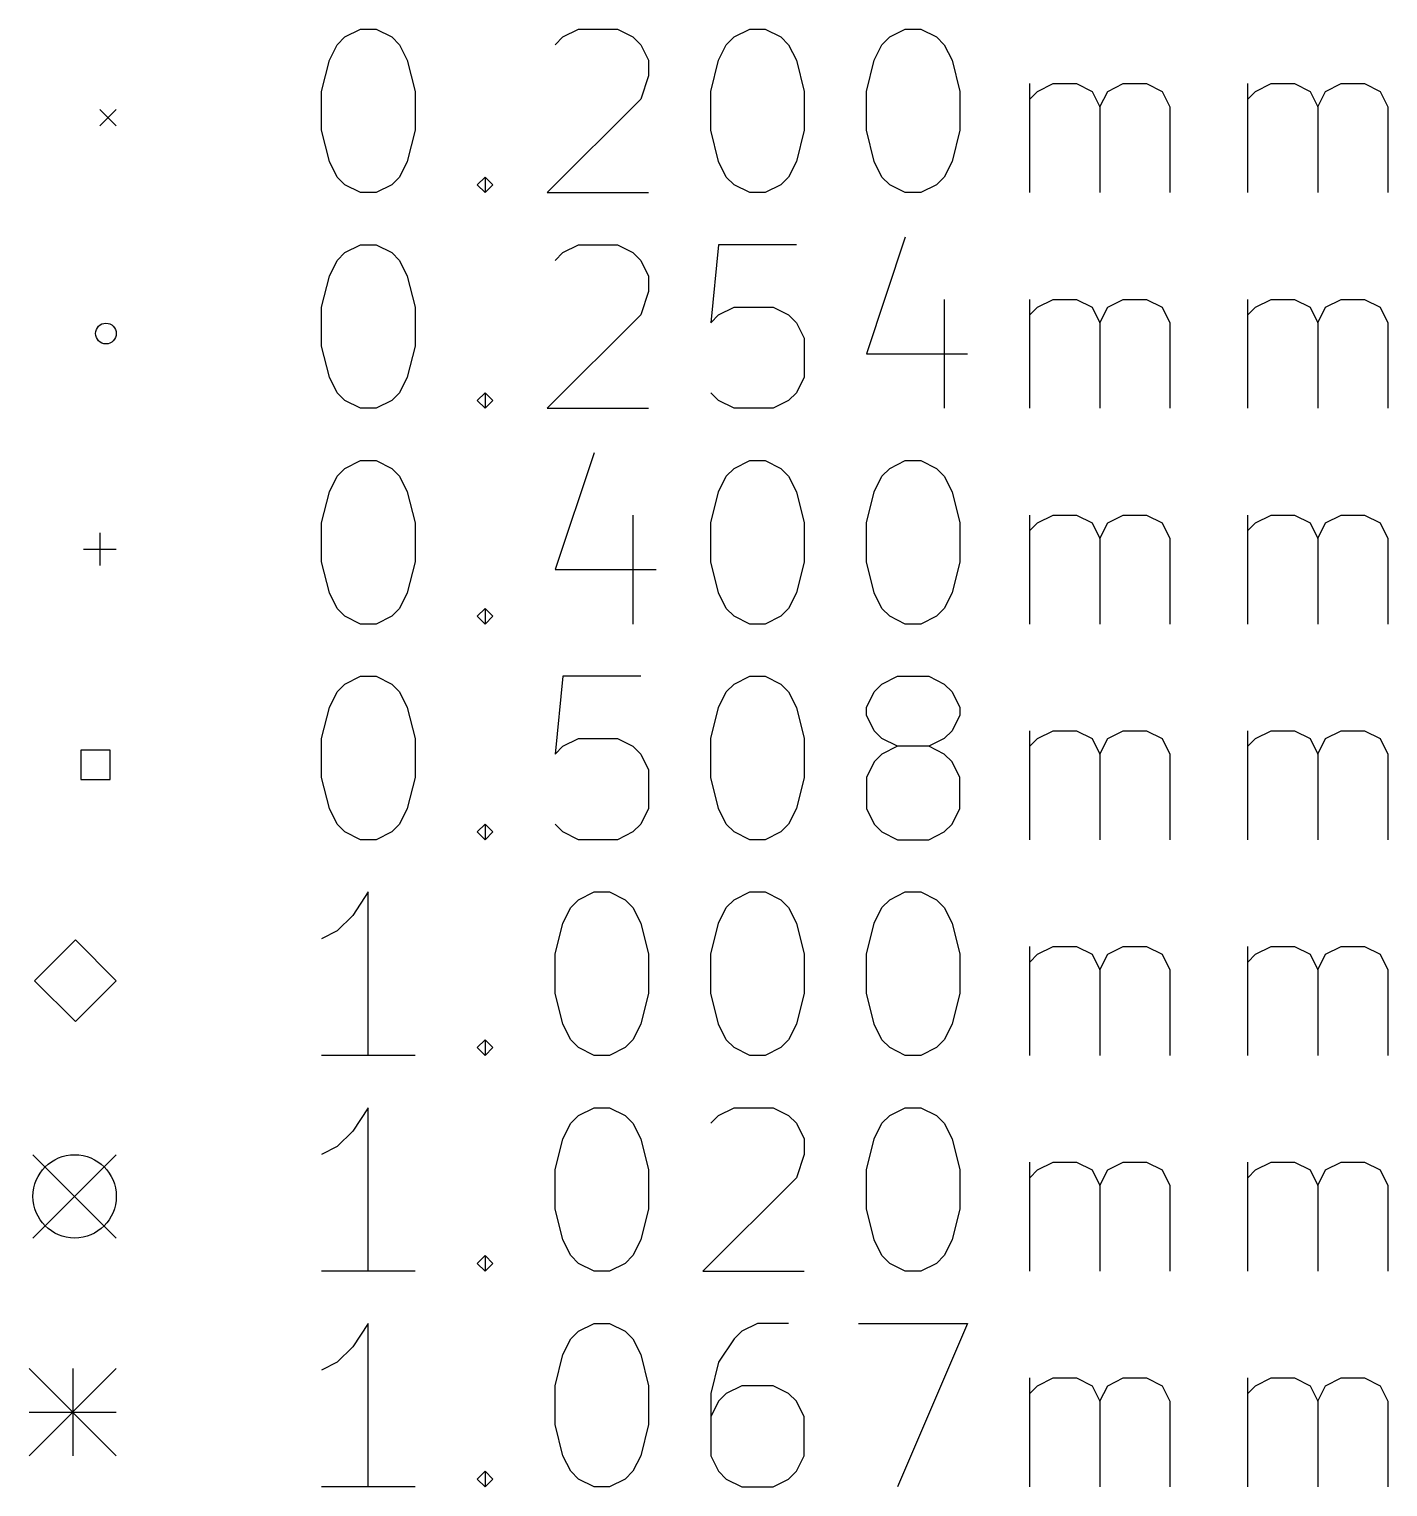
# Model space of a CAD drawing. Extents: x 2.32 to 4.92, y -5.94 to -2.72.
# Drawn here: x 2.318 to 2.973, y -5.914 to -5.211 of the extents above; entities that cross this region are included whole.
import ezdxf

# ---------------------------------------------------------------- set-up
doc = ezdxf.new("R2010")
doc.units = 0
doc.header["$MEASUREMENT"] = 0
doc.layers.add('BLACK', color=7, linetype='CONTINUOUS')

msp = doc.modelspace()

# ---------------------------------------------------------------- linework, layer by layer
at = {"layer": 'BLACK', "linetype": 'CONTINUOUS'}
for p, q in [((2.4704, -5.21496), (2.4779, -5.21121)), ((2.4779, -5.21121), (2.4854, -5.21121)), ((2.4854, -5.21121), (2.4929, -5.21496)), ((2.57539, -5.21496), (2.58289, -5.21121)), ((2.58289, -5.21121), (2.60164, -5.21121)), ((2.60164, -5.21121), (2.60914, -5.21496)), ((2.65788, -5.21496), (2.66538, -5.21121)), ((2.66538, -5.21121), (2.67288, -5.21121)), ((2.67288, -5.21121), (2.68038, -5.21496)), ((2.73287, -5.21496), (2.74037, -5.21121)), ((2.74037, -5.21121), (2.74787, -5.21121)), ((2.74787, -5.21121), (2.75537, -5.21496)), ((2.46665, -5.21871), (2.4704, -5.21496)), ((2.4929, -5.21496), (2.49665, -5.21871)), ((2.57164, -5.21871), (2.57539, -5.21496)), ((2.60914, -5.21496), (2.61289, -5.21871)), ((2.65413, -5.21871), (2.65788, -5.21496)), ((2.68038, -5.21496), (2.68413, -5.21871)), ((2.72912, -5.21871), (2.73287, -5.21496)), ((2.75537, -5.21496), (2.75912, -5.21871)), ((2.4629, -5.22621), (2.46665, -5.21871)), ((2.49665, -5.21871), (2.5004, -5.22621)), ((2.61289, -5.21871), (2.61664, -5.22621)), ((2.65038, -5.22621), (2.65413, -5.21871)), ((2.68413, -5.21871), (2.68788, -5.22621)), ((2.72537, -5.22621), (2.72912, -5.21871)), ((2.75912, -5.21871), (2.76287, -5.22621)), ((2.45915, -5.24121), (2.4629, -5.22621)), ((2.5004, -5.22621), (2.50415, -5.24121)), ((2.61664, -5.22621), (2.61664, -5.23371)), ((2.64663, -5.24121), (2.65038, -5.22621)), ((2.68788, -5.22621), (2.69163, -5.24121)), ((2.72162, -5.24121), (2.72537, -5.22621)), ((2.76287, -5.22621), (2.76662, -5.24121)), ((2.61664, -5.23371), (2.61289, -5.24496)), ((2.80036, -5.28995), (2.80036, -5.23746)), ((2.80411, -5.24121), (2.81161, -5.23746)), ((2.81161, -5.23746), (2.82286, -5.23746)), ((2.82286, -5.23746), (2.83036, -5.24121)), ((2.83786, -5.24121), (2.84536, -5.23746)), ((2.84536, -5.23746), (2.85661, -5.23746)), ((2.85661, -5.23746), (2.8641, -5.24121)), ((2.90535, -5.28995), (2.90535, -5.23746)), ((2.9091, -5.24121), (2.9166, -5.23746)), ((2.9166, -5.23746), (2.92785, -5.23746)), ((2.92785, -5.23746), (2.93535, -5.24121)), ((2.94284, -5.24121), (2.95034, -5.23746)), ((2.95034, -5.23746), (2.96159, -5.23746)), ((2.96159, -5.23746), (2.96909, -5.24121)), ((2.45915, -5.25996), (2.45915, -5.24121)), ((2.50415, -5.24121), (2.50415, -5.25996)), ((2.61289, -5.24496), (2.56789, -5.28995)), ((2.64663, -5.25996), (2.64663, -5.24121)), ((2.69163, -5.24121), (2.69163, -5.25996)), ((2.72162, -5.25996), (2.72162, -5.24121)), ((2.76662, -5.24121), (2.76662, -5.25996)), ((2.80036, -5.24496), (2.80411, -5.24121)), ((2.83036, -5.24121), (2.83411, -5.24871)), ((2.83411, -5.24871), (2.83786, -5.24121)), ((2.8641, -5.24121), (2.86785, -5.24871)), ((2.90535, -5.24496), (2.9091, -5.24121)), ((2.93535, -5.24121), (2.93909, -5.24871)), ((2.93909, -5.24871), (2.94284, -5.24121)), ((2.96909, -5.24121), (2.97284, -5.24871)), ((2.35236, -5.25), (2.36024, -5.25787)), ((2.36024, -5.25), (2.35236, -5.25787)), ((2.83411, -5.24871), (2.83411, -5.28995)), ((2.86785, -5.24871), (2.86785, -5.28995)), ((2.93909, -5.24871), (2.93909, -5.28995)), ((2.97284, -5.24871), (2.97284, -5.28995)), ((2.4629, -5.27496), (2.45915, -5.25996)), ((2.50415, -5.25996), (2.5004, -5.27496)), ((2.65038, -5.27496), (2.64663, -5.25996)), ((2.69163, -5.25996), (2.68788, -5.27496)), ((2.72537, -5.27496), (2.72162, -5.25996)), ((2.76662, -5.25996), (2.76287, -5.27496)), ((2.46665, -5.28246), (2.4629, -5.27496)), ((2.5004, -5.27496), (2.49665, -5.28246)), ((2.65413, -5.28246), (2.65038, -5.27496)), ((2.68788, -5.27496), (2.68413, -5.28246)), ((2.72912, -5.28246), (2.72537, -5.27496)), ((2.76287, -5.27496), (2.75912, -5.28246)), ((2.4704, -5.2862), (2.46665, -5.28246)), ((2.4779, -5.28995), (2.4704, -5.2862)), ((2.4929, -5.2862), (2.4854, -5.28995)), ((2.49665, -5.28246), (2.4929, -5.2862)), ((2.53415, -5.2862), (2.53789, -5.28246)), ((2.53789, -5.28995), (2.53415, -5.2862)), ((2.53789, -5.28246), (2.54164, -5.2862)), ((2.53789, -5.28246), (2.53789, -5.28995)), ((2.54164, -5.2862), (2.53789, -5.28995)), ((2.65788, -5.2862), (2.65413, -5.28246)), ((2.66538, -5.28995), (2.65788, -5.2862)), ((2.68038, -5.2862), (2.67288, -5.28995)), ((2.68413, -5.28246), (2.68038, -5.2862)), ((2.73287, -5.2862), (2.72912, -5.28246)), ((2.74037, -5.28995), (2.73287, -5.2862)), ((2.75537, -5.2862), (2.74787, -5.28995)), ((2.75912, -5.28246), (2.75537, -5.2862)), ((2.4854, -5.28995), (2.4779, -5.28995)), ((2.56789, -5.28995), (2.61664, -5.28995)), ((2.67288, -5.28995), (2.66538, -5.28995)), ((2.74787, -5.28995), (2.74037, -5.28995)), ((2.4704, -5.3189), (2.4779, -5.31515)), ((2.4779, -5.31515), (2.4854, -5.31515)), ((2.4854, -5.31515), (2.4929, -5.3189)), ((2.57539, -5.3189), (2.58289, -5.31515)), ((2.58289, -5.31515), (2.60164, -5.31515)), ((2.60164, -5.31515), (2.60914, -5.3189)), ((2.65038, -5.31515), (2.64663, -5.35265)), ((2.68788, -5.31515), (2.65038, -5.31515)), ((2.74037, -5.3114), (2.72162, -5.36764)), ((2.4629, -5.33015), (2.46665, -5.32265)), ((2.46665, -5.32265), (2.4704, -5.3189)), ((2.4929, -5.3189), (2.49665, -5.32265)), ((2.49665, -5.32265), (2.5004, -5.33015)), ((2.57164, -5.32265), (2.57539, -5.3189)), ((2.60914, -5.3189), (2.61289, -5.32265)), ((2.61289, -5.32265), (2.61664, -5.33015)), ((2.45915, -5.34515), (2.4629, -5.33015)), ((2.5004, -5.33015), (2.50415, -5.34515)), ((2.61664, -5.33015), (2.61664, -5.33765)), ((2.61664, -5.33765), (2.61289, -5.3489)), ((2.75912, -5.3414), (2.75912, -5.39389)), ((2.80036, -5.39389), (2.80036, -5.3414)), ((2.80411, -5.34515), (2.81161, -5.3414)), ((2.81161, -5.3414), (2.82286, -5.3414)), ((2.82286, -5.3414), (2.83036, -5.34515)), ((2.83786, -5.34515), (2.84536, -5.3414)), ((2.84536, -5.3414), (2.85661, -5.3414)), ((2.85661, -5.3414), (2.8641, -5.34515)), ((2.90535, -5.39389), (2.90535, -5.3414)), ((2.9091, -5.34515), (2.9166, -5.3414)), ((2.9166, -5.3414), (2.92785, -5.3414)), ((2.92785, -5.3414), (2.93535, -5.34515)), ((2.94284, -5.34515), (2.95034, -5.3414)), ((2.95034, -5.3414), (2.96159, -5.3414)), ((2.96159, -5.3414), (2.96909, -5.34515)), ((2.45915, -5.3639), (2.45915, -5.34515)), ((2.50415, -5.34515), (2.50415, -5.3639)), ((2.61289, -5.3489), (2.56789, -5.39389)), ((2.64663, -5.35265), (2.65038, -5.3489)), ((2.65038, -5.3489), (2.65788, -5.34515)), ((2.65788, -5.34515), (2.67663, -5.34515)), ((2.67663, -5.34515), (2.68413, -5.3489)), ((2.68413, -5.3489), (2.68788, -5.35265)), ((2.80036, -5.3489), (2.80411, -5.34515)), ((2.83036, -5.34515), (2.83411, -5.35265)), ((2.83411, -5.35265), (2.83786, -5.34515)), ((2.8641, -5.34515), (2.86785, -5.35265)), ((2.90535, -5.3489), (2.9091, -5.34515)), ((2.93535, -5.34515), (2.93909, -5.35265)), ((2.93909, -5.35265), (2.94284, -5.34515)), ((2.96909, -5.34515), (2.97284, -5.35265)), ((2.68788, -5.35265), (2.69163, -5.36015)), ((2.83411, -5.35265), (2.83411, -5.39389)), ((2.86785, -5.35265), (2.86785, -5.39389)), ((2.93909, -5.35265), (2.93909, -5.39389)), ((2.97284, -5.35265), (2.97284, -5.39389)), ((2.4629, -5.37889), (2.45915, -5.3639)), ((2.50415, -5.3639), (2.5004, -5.37889)), ((2.69163, -5.36015), (2.69163, -5.37889)), ((2.72162, -5.36764), (2.77037, -5.36764)), ((2.46665, -5.38639), (2.4629, -5.37889)), ((2.5004, -5.37889), (2.49665, -5.38639)), ((2.69163, -5.37889), (2.68788, -5.38639)), ((2.4704, -5.39014), (2.46665, -5.38639)), ((2.49665, -5.38639), (2.4929, -5.39014)), ((2.53415, -5.39014), (2.53789, -5.38639)), ((2.53789, -5.38639), (2.54164, -5.39014)), ((2.53789, -5.38639), (2.53789, -5.39389)), ((2.65038, -5.39014), (2.64663, -5.38639)), ((2.68788, -5.38639), (2.68413, -5.39014)), ((2.4779, -5.39389), (2.4704, -5.39014)), ((2.4854, -5.39389), (2.4779, -5.39389)), ((2.4929, -5.39014), (2.4854, -5.39389)), ((2.53789, -5.39389), (2.53415, -5.39014)), ((2.54164, -5.39014), (2.53789, -5.39389)), ((2.56789, -5.39389), (2.61664, -5.39389)), ((2.65788, -5.39389), (2.65038, -5.39014)), ((2.67663, -5.39389), (2.65788, -5.39389)), ((2.68413, -5.39014), (2.67663, -5.39389)), ((2.4704, -5.42284), (2.4779, -5.41909)), ((2.4779, -5.41909), (2.4854, -5.41909)), ((2.4854, -5.41909), (2.4929, -5.42284)), ((2.59039, -5.41534), (2.57164, -5.47158)), ((2.65788, -5.42284), (2.66538, -5.41909)), ((2.66538, -5.41909), (2.67288, -5.41909)), ((2.67288, -5.41909), (2.68038, -5.42284)), ((2.73287, -5.42284), (2.74037, -5.41909)), ((2.74037, -5.41909), (2.74787, -5.41909)), ((2.74787, -5.41909), (2.75537, -5.42284)), ((2.4629, -5.43409), (2.46665, -5.42659)), ((2.46665, -5.42659), (2.4704, -5.42284)), ((2.4929, -5.42284), (2.49665, -5.42659)), ((2.49665, -5.42659), (2.5004, -5.43409)), ((2.65038, -5.43409), (2.65413, -5.42659)), ((2.65413, -5.42659), (2.65788, -5.42284)), ((2.68038, -5.42284), (2.68413, -5.42659)), ((2.68413, -5.42659), (2.68788, -5.43409)), ((2.72537, -5.43409), (2.72912, -5.42659)), ((2.72912, -5.42659), (2.73287, -5.42284)), ((2.75537, -5.42284), (2.75912, -5.42659)), ((2.75912, -5.42659), (2.76287, -5.43409)), ((2.45915, -5.44908), (2.4629, -5.43409)), ((2.5004, -5.43409), (2.50415, -5.44908)), ((2.64663, -5.44908), (2.65038, -5.43409)), ((2.68788, -5.43409), (2.69163, -5.44908)), ((2.72162, -5.44908), (2.72537, -5.43409)), ((2.76287, -5.43409), (2.76662, -5.44908)), ((2.45915, -5.46783), (2.45915, -5.44908)), ((2.50415, -5.44908), (2.50415, -5.46783)), ((2.60914, -5.44533), (2.60914, -5.49783)), ((2.64663, -5.46783), (2.64663, -5.44908)), ((2.69163, -5.44908), (2.69163, -5.46783)), ((2.72162, -5.46783), (2.72162, -5.44908)), ((2.76662, -5.44908), (2.76662, -5.46783)), ((2.80036, -5.49783), (2.80036, -5.44533)), ((2.80036, -5.45283), (2.80411, -5.44908)), ((2.80411, -5.44908), (2.81161, -5.44533)), ((2.81161, -5.44533), (2.82286, -5.44533)), ((2.82286, -5.44533), (2.83036, -5.44908)), ((2.83036, -5.44908), (2.83411, -5.45658)), ((2.83411, -5.45658), (2.83786, -5.44908)), ((2.83786, -5.44908), (2.84536, -5.44533)), ((2.84536, -5.44533), (2.85661, -5.44533)), ((2.85661, -5.44533), (2.8641, -5.44908)), ((2.8641, -5.44908), (2.86785, -5.45658)), ((2.90535, -5.49783), (2.90535, -5.44533)), ((2.90535, -5.45283), (2.9091, -5.44908)), ((2.9091, -5.44908), (2.9166, -5.44533)), ((2.9166, -5.44533), (2.92785, -5.44533)), ((2.92785, -5.44533), (2.93535, -5.44908)), ((2.93535, -5.44908), (2.93909, -5.45658)), ((2.93909, -5.45658), (2.94284, -5.44908)), ((2.94284, -5.44908), (2.95034, -5.44533)), ((2.95034, -5.44533), (2.96159, -5.44533)), ((2.96159, -5.44533), (2.96909, -5.44908)), ((2.96909, -5.44908), (2.97284, -5.45658)), ((2.35236, -5.45394), (2.35236, -5.46969)), ((2.83411, -5.45658), (2.83411, -5.49783)), ((2.86785, -5.45658), (2.86785, -5.49783)), ((2.93909, -5.45658), (2.93909, -5.49783)), ((2.97284, -5.45658), (2.97284, -5.49783)), ((2.34449, -5.46181), (2.36024, -5.46181)), ((2.4629, -5.48283), (2.45915, -5.46783)), ((2.50415, -5.46783), (2.5004, -5.48283)), ((2.65038, -5.48283), (2.64663, -5.46783)), ((2.69163, -5.46783), (2.68788, -5.48283)), ((2.72537, -5.48283), (2.72162, -5.46783)), ((2.76662, -5.46783), (2.76287, -5.48283)), ((2.57164, -5.47158), (2.62038, -5.47158)), ((2.46665, -5.49033), (2.4629, -5.48283)), ((2.5004, -5.48283), (2.49665, -5.49033)), ((2.65413, -5.49033), (2.65038, -5.48283)), ((2.68788, -5.48283), (2.68413, -5.49033)), ((2.72912, -5.49033), (2.72537, -5.48283)), ((2.76287, -5.48283), (2.75912, -5.49033)), ((2.4704, -5.49408), (2.46665, -5.49033)), ((2.49665, -5.49033), (2.4929, -5.49408)), ((2.53415, -5.49408), (2.53789, -5.49033)), ((2.53789, -5.49033), (2.54164, -5.49408)), ((2.53789, -5.49033), (2.53789, -5.49783)), ((2.65788, -5.49408), (2.65413, -5.49033)), ((2.68413, -5.49033), (2.68038, -5.49408)), ((2.73287, -5.49408), (2.72912, -5.49033)), ((2.75912, -5.49033), (2.75537, -5.49408)), ((2.4779, -5.49783), (2.4704, -5.49408)), ((2.4854, -5.49783), (2.4779, -5.49783)), ((2.4929, -5.49408), (2.4854, -5.49783)), ((2.53789, -5.49783), (2.53415, -5.49408)), ((2.54164, -5.49408), (2.53789, -5.49783)), ((2.66538, -5.49783), (2.65788, -5.49408)), ((2.67288, -5.49783), (2.66538, -5.49783)), ((2.68038, -5.49408), (2.67288, -5.49783)), ((2.74037, -5.49783), (2.73287, -5.49408)), ((2.74787, -5.49783), (2.74037, -5.49783)), ((2.75537, -5.49408), (2.74787, -5.49783)), ((2.46665, -5.53052), (2.4704, -5.52677)), ((2.4704, -5.52677), (2.4779, -5.52303)), ((2.4779, -5.52303), (2.4854, -5.52303)), ((2.4854, -5.52303), (2.4929, -5.52677)), ((2.4929, -5.52677), (2.49665, -5.53052)), ((2.57539, -5.52303), (2.57164, -5.56052)), ((2.61289, -5.52303), (2.57539, -5.52303)), ((2.65413, -5.53052), (2.65788, -5.52677)), ((2.65788, -5.52677), (2.66538, -5.52303)), ((2.66538, -5.52303), (2.67288, -5.52303)), ((2.67288, -5.52303), (2.68038, -5.52677)), ((2.68038, -5.52677), (2.68413, -5.53052)), ((2.72537, -5.53052), (2.72912, -5.52677)), ((2.72912, -5.52677), (2.73662, -5.52303)), ((2.73662, -5.52303), (2.75162, -5.52303)), ((2.75162, -5.52303), (2.75912, -5.52677)), ((2.75912, -5.52677), (2.76287, -5.53052)), ((2.4629, -5.53802), (2.46665, -5.53052)), ((2.49665, -5.53052), (2.5004, -5.53802)), ((2.65038, -5.53802), (2.65413, -5.53052)), ((2.68413, -5.53052), (2.68788, -5.53802)), ((2.72162, -5.53802), (2.72537, -5.53052)), ((2.76287, -5.53052), (2.76662, -5.53802)), ((2.45915, -5.55302), (2.4629, -5.53802)), ((2.5004, -5.53802), (2.50415, -5.55302)), ((2.64663, -5.55302), (2.65038, -5.53802)), ((2.68788, -5.53802), (2.69163, -5.55302)), ((2.72162, -5.54177), (2.72162, -5.53802)), ((2.76662, -5.53802), (2.76662, -5.54177)), ((2.72537, -5.54927), (2.72162, -5.54177)), ((2.76662, -5.54177), (2.76287, -5.54927)), ((2.45915, -5.57177), (2.45915, -5.55302)), ((2.50415, -5.55302), (2.50415, -5.57177)), ((2.57539, -5.55677), (2.58289, -5.55302)), ((2.58289, -5.55302), (2.60164, -5.55302)), ((2.60164, -5.55302), (2.60914, -5.55677)), ((2.64663, -5.57177), (2.64663, -5.55302)), ((2.69163, -5.55302), (2.69163, -5.57177)), ((2.72912, -5.55302), (2.72537, -5.54927)), ((2.73662, -5.55677), (2.72912, -5.55302)), ((2.75912, -5.55302), (2.75162, -5.55677)), ((2.76287, -5.54927), (2.75912, -5.55302)), ((2.80036, -5.60177), (2.80036, -5.54927)), ((2.80036, -5.55677), (2.80411, -5.55302)), ((2.80411, -5.55302), (2.81161, -5.54927)), ((2.81161, -5.54927), (2.82286, -5.54927)), ((2.82286, -5.54927), (2.83036, -5.55302)), ((2.83036, -5.55302), (2.83411, -5.56052)), ((2.83411, -5.56052), (2.83786, -5.55302)), ((2.83786, -5.55302), (2.84536, -5.54927)), ((2.84536, -5.54927), (2.85661, -5.54927)), ((2.85661, -5.54927), (2.8641, -5.55302)), ((2.8641, -5.55302), (2.86785, -5.56052)), ((2.90535, -5.60177), (2.90535, -5.54927)), ((2.90535, -5.55677), (2.9091, -5.55302)), ((2.9091, -5.55302), (2.9166, -5.54927)), ((2.9166, -5.54927), (2.92785, -5.54927)), ((2.92785, -5.54927), (2.93535, -5.55302)), ((2.93535, -5.55302), (2.93909, -5.56052)), ((2.93909, -5.56052), (2.94284, -5.55302)), ((2.94284, -5.55302), (2.95034, -5.54927)), ((2.95034, -5.54927), (2.96159, -5.54927)), ((2.96159, -5.54927), (2.96909, -5.55302)), ((2.96909, -5.55302), (2.97284, -5.56052)), ((2.35731, -5.55868), (2.34317, -5.55868)), ((2.34317, -5.55868), (2.34317, -5.57282)), ((2.35731, -5.57282), (2.35731, -5.55868)), ((2.57164, -5.56052), (2.57539, -5.55677)), ((2.60914, -5.55677), (2.61289, -5.56052)), ((2.61289, -5.56052), (2.61664, -5.56802)), ((2.72912, -5.56052), (2.72537, -5.56427)), ((2.73662, -5.55677), (2.72912, -5.56052)), ((2.75162, -5.55677), (2.73662, -5.55677)), ((2.75912, -5.56052), (2.75162, -5.55677)), ((2.76287, -5.56427), (2.75912, -5.56052)), ((2.83411, -5.56052), (2.83411, -5.60177)), ((2.86785, -5.56052), (2.86785, -5.60177)), ((2.93909, -5.56052), (2.93909, -5.60177)), ((2.97284, -5.56052), (2.97284, -5.60177)), ((2.61664, -5.56802), (2.61664, -5.58677)), ((2.72537, -5.56427), (2.72162, -5.57177)), ((2.76662, -5.57177), (2.76287, -5.56427)), ((2.34317, -5.57282), (2.35731, -5.57282)), ((2.4629, -5.58677), (2.45915, -5.57177)), ((2.50415, -5.57177), (2.5004, -5.58677)), ((2.65038, -5.58677), (2.64663, -5.57177)), ((2.69163, -5.57177), (2.68788, -5.58677)), ((2.72162, -5.57177), (2.72162, -5.58677)), ((2.76662, -5.58677), (2.76662, -5.57177)), ((2.46665, -5.59427), (2.4629, -5.58677)), ((2.5004, -5.58677), (2.49665, -5.59427)), ((2.61664, -5.58677), (2.61289, -5.59427)), ((2.65413, -5.59427), (2.65038, -5.58677)), ((2.68788, -5.58677), (2.68413, -5.59427)), ((2.72162, -5.58677), (2.72537, -5.59427)), ((2.76287, -5.59427), (2.76662, -5.58677)), ((2.4704, -5.59802), (2.46665, -5.59427)), ((2.49665, -5.59427), (2.4929, -5.59802)), ((2.53415, -5.59802), (2.53789, -5.59427)), ((2.53789, -5.59427), (2.54164, -5.59802)), ((2.53789, -5.59427), (2.53789, -5.60177)), ((2.57539, -5.59802), (2.57164, -5.59427)), ((2.61289, -5.59427), (2.60914, -5.59802)), ((2.65788, -5.59802), (2.65413, -5.59427)), ((2.68413, -5.59427), (2.68038, -5.59802)), ((2.72537, -5.59427), (2.72912, -5.59802)), ((2.75912, -5.59802), (2.76287, -5.59427)), ((2.4779, -5.60177), (2.4704, -5.59802)), ((2.4854, -5.60177), (2.4779, -5.60177)), ((2.4929, -5.59802), (2.4854, -5.60177)), ((2.53789, -5.60177), (2.53415, -5.59802)), ((2.54164, -5.59802), (2.53789, -5.60177)), ((2.58289, -5.60177), (2.57539, -5.59802)), ((2.60164, -5.60177), (2.58289, -5.60177)), ((2.60914, -5.59802), (2.60164, -5.60177)), ((2.66538, -5.60177), (2.65788, -5.59802)), ((2.67288, -5.60177), (2.66538, -5.60177)), ((2.68038, -5.59802), (2.67288, -5.60177)), ((2.72912, -5.59802), (2.73662, -5.60177)), ((2.73662, -5.60177), (2.75162, -5.60177)), ((2.75162, -5.60177), (2.75912, -5.59802)), ((2.48165, -5.62696), (2.47415, -5.63821)), ((2.48165, -5.7057), (2.48165, -5.62696)), ((2.57914, -5.63446), (2.58289, -5.63071)), ((2.58289, -5.63071), (2.59039, -5.62696)), ((2.59039, -5.62696), (2.59789, -5.62696)), ((2.59789, -5.62696), (2.60539, -5.63071)), ((2.60539, -5.63071), (2.60914, -5.63446)), ((2.65413, -5.63446), (2.65788, -5.63071)), ((2.65788, -5.63071), (2.66538, -5.62696)), ((2.66538, -5.62696), (2.67288, -5.62696)), ((2.67288, -5.62696), (2.68038, -5.63071)), ((2.68038, -5.63071), (2.68413, -5.63446)), ((2.72912, -5.63446), (2.73287, -5.63071)), ((2.73287, -5.63071), (2.74037, -5.62696)), ((2.74037, -5.62696), (2.74787, -5.62696)), ((2.74787, -5.62696), (2.75537, -5.63071)), ((2.75537, -5.63071), (2.75912, -5.63446)), ((2.47415, -5.63821), (2.46665, -5.64571)), ((2.57539, -5.64196), (2.57914, -5.63446)), ((2.60914, -5.63446), (2.61289, -5.64196)), ((2.65038, -5.64196), (2.65413, -5.63446)), ((2.68413, -5.63446), (2.68788, -5.64196)), ((2.72537, -5.64196), (2.72912, -5.63446)), ((2.75912, -5.63446), (2.76287, -5.64196)), ((2.46665, -5.64571), (2.45915, -5.64946)), ((2.57164, -5.65696), (2.57539, -5.64196)), ((2.61289, -5.64196), (2.61664, -5.65696)), ((2.64663, -5.65696), (2.65038, -5.64196)), ((2.68788, -5.64196), (2.69163, -5.65696)), ((2.72162, -5.65696), (2.72537, -5.64196)), ((2.76287, -5.64196), (2.76662, -5.65696)), ((2.34055, -5.65), (2.32087, -5.66969)), ((2.36024, -5.66969), (2.34055, -5.65)), ((2.80036, -5.7057), (2.80036, -5.65321)), ((2.80411, -5.65696), (2.81161, -5.65321)), ((2.81161, -5.65321), (2.82286, -5.65321)), ((2.82286, -5.65321), (2.83036, -5.65696)), ((2.83786, -5.65696), (2.84536, -5.65321)), ((2.84536, -5.65321), (2.85661, -5.65321)), ((2.85661, -5.65321), (2.8641, -5.65696)), ((2.90535, -5.7057), (2.90535, -5.65321)), ((2.9091, -5.65696), (2.9166, -5.65321)), ((2.9166, -5.65321), (2.92785, -5.65321)), ((2.92785, -5.65321), (2.93535, -5.65696)), ((2.94284, -5.65696), (2.95034, -5.65321)), ((2.95034, -5.65321), (2.96159, -5.65321)), ((2.96159, -5.65321), (2.96909, -5.65696)), ((2.57164, -5.67571), (2.57164, -5.65696)), ((2.61664, -5.65696), (2.61664, -5.67571)), ((2.64663, -5.67571), (2.64663, -5.65696)), ((2.69163, -5.65696), (2.69163, -5.67571)), ((2.72162, -5.67571), (2.72162, -5.65696)), ((2.76662, -5.65696), (2.76662, -5.67571)), ((2.80036, -5.66071), (2.80411, -5.65696)), ((2.83036, -5.65696), (2.83411, -5.66446)), ((2.83411, -5.66446), (2.83786, -5.65696)), ((2.8641, -5.65696), (2.86785, -5.66446)), ((2.90535, -5.66071), (2.9091, -5.65696)), ((2.93535, -5.65696), (2.93909, -5.66446)), ((2.93909, -5.66446), (2.94284, -5.65696)), ((2.96909, -5.65696), (2.97284, -5.66446)), ((2.83411, -5.66446), (2.83411, -5.7057)), ((2.86785, -5.66446), (2.86785, -5.7057)), ((2.93909, -5.66446), (2.93909, -5.7057)), ((2.97284, -5.66446), (2.97284, -5.7057)), ((2.32087, -5.66969), (2.34055, -5.68937)), ((2.34055, -5.68937), (2.36024, -5.66969)), ((2.57539, -5.6907), (2.57164, -5.67571)), ((2.61664, -5.67571), (2.61289, -5.6907)), ((2.65038, -5.6907), (2.64663, -5.67571)), ((2.69163, -5.67571), (2.68788, -5.6907)), ((2.72537, -5.6907), (2.72162, -5.67571)), ((2.76662, -5.67571), (2.76287, -5.6907)), ((2.57914, -5.6982), (2.57539, -5.6907)), ((2.61289, -5.6907), (2.60914, -5.6982)), ((2.65413, -5.6982), (2.65038, -5.6907)), ((2.68788, -5.6907), (2.68413, -5.6982)), ((2.72912, -5.6982), (2.72537, -5.6907)), ((2.76287, -5.6907), (2.75912, -5.6982)), ((2.53415, -5.70195), (2.53789, -5.6982)), ((2.53789, -5.7057), (2.53415, -5.70195)), ((2.53789, -5.6982), (2.54164, -5.70195)), ((2.53789, -5.6982), (2.53789, -5.7057)), ((2.54164, -5.70195), (2.53789, -5.7057)), ((2.58289, -5.70195), (2.57914, -5.6982)), ((2.59039, -5.7057), (2.58289, -5.70195)), ((2.60539, -5.70195), (2.59789, -5.7057)), ((2.60914, -5.6982), (2.60539, -5.70195)), ((2.65788, -5.70195), (2.65413, -5.6982)), ((2.66538, -5.7057), (2.65788, -5.70195)), ((2.68038, -5.70195), (2.67288, -5.7057)), ((2.68413, -5.6982), (2.68038, -5.70195)), ((2.73287, -5.70195), (2.72912, -5.6982)), ((2.74037, -5.7057), (2.73287, -5.70195)), ((2.75537, -5.70195), (2.74787, -5.7057)), ((2.75912, -5.6982), (2.75537, -5.70195)), ((2.50415, -5.7057), (2.45915, -5.7057)), ((2.59789, -5.7057), (2.59039, -5.7057)), ((2.67288, -5.7057), (2.66538, -5.7057)), ((2.74787, -5.7057), (2.74037, -5.7057)), ((2.48165, -5.7309), (2.47415, -5.74215)), ((2.48165, -5.80964), (2.48165, -5.7309)), ((2.58289, -5.73465), (2.59039, -5.7309)), ((2.59039, -5.7309), (2.59789, -5.7309)), ((2.59789, -5.7309), (2.60539, -5.73465)), ((2.65038, -5.73465), (2.65788, -5.7309)), ((2.65788, -5.7309), (2.67663, -5.7309)), ((2.67663, -5.7309), (2.68413, -5.73465)), ((2.73287, -5.73465), (2.74037, -5.7309)), ((2.74037, -5.7309), (2.74787, -5.7309)), ((2.74787, -5.7309), (2.75537, -5.73465)), ((2.57914, -5.7384), (2.58289, -5.73465)), ((2.60539, -5.73465), (2.60914, -5.7384)), ((2.64663, -5.7384), (2.65038, -5.73465)), ((2.68413, -5.73465), (2.68788, -5.7384)), ((2.72912, -5.7384), (2.73287, -5.73465)), ((2.75537, -5.73465), (2.75912, -5.7384)), ((2.47415, -5.74215), (2.46665, -5.74965)), ((2.57539, -5.7459), (2.57914, -5.7384)), ((2.60914, -5.7384), (2.61289, -5.7459)), ((2.68788, -5.7384), (2.69163, -5.7459)), ((2.72537, -5.7459), (2.72912, -5.7384)), ((2.75912, -5.7384), (2.76287, -5.7459)), ((2.46665, -5.74965), (2.45915, -5.7534)), ((2.57164, -5.7609), (2.57539, -5.7459)), ((2.61289, -5.7459), (2.61664, -5.7609)), ((2.69163, -5.7459), (2.69163, -5.7534)), ((2.72162, -5.7609), (2.72537, -5.7459)), ((2.76287, -5.7459), (2.76662, -5.7609)), ((2.32008, -5.75354), (2.36024, -5.7937)), ((2.36024, -5.75354), (2.32008, -5.7937)), ((2.69163, -5.7534), (2.68788, -5.76464)), ((2.80036, -5.80964), (2.80036, -5.75715)), ((2.80411, -5.7609), (2.81161, -5.75715)), ((2.81161, -5.75715), (2.82286, -5.75715)), ((2.82286, -5.75715), (2.83036, -5.7609)), ((2.83786, -5.7609), (2.84536, -5.75715)), ((2.84536, -5.75715), (2.85661, -5.75715)), ((2.85661, -5.75715), (2.8641, -5.7609)), ((2.90535, -5.80964), (2.90535, -5.75715)), ((2.9091, -5.7609), (2.9166, -5.75715)), ((2.9166, -5.75715), (2.92785, -5.75715)), ((2.92785, -5.75715), (2.93535, -5.7609)), ((2.94284, -5.7609), (2.95034, -5.75715)), ((2.95034, -5.75715), (2.96159, -5.75715)), ((2.96159, -5.75715), (2.96909, -5.7609)), ((2.57164, -5.77964), (2.57164, -5.7609)), ((2.61664, -5.7609), (2.61664, -5.77964)), ((2.68788, -5.76464), (2.64288, -5.80964)), ((2.72162, -5.77964), (2.72162, -5.7609)), ((2.76662, -5.7609), (2.76662, -5.77964)), ((2.80036, -5.76464), (2.80411, -5.7609)), ((2.83036, -5.7609), (2.83411, -5.76839)), ((2.83411, -5.76839), (2.83786, -5.7609)), ((2.8641, -5.7609), (2.86785, -5.76839)), ((2.90535, -5.76464), (2.9091, -5.7609)), ((2.93535, -5.7609), (2.93909, -5.76839)), ((2.93909, -5.76839), (2.94284, -5.7609)), ((2.96909, -5.7609), (2.97284, -5.76839)), ((2.83411, -5.76839), (2.83411, -5.80964)), ((2.86785, -5.76839), (2.86785, -5.80964)), ((2.93909, -5.76839), (2.93909, -5.80964)), ((2.97284, -5.76839), (2.97284, -5.80964)), ((2.57539, -5.79464), (2.57164, -5.77964)), ((2.61664, -5.77964), (2.61289, -5.79464)), ((2.72537, -5.79464), (2.72162, -5.77964)), ((2.76662, -5.77964), (2.76287, -5.79464)), ((2.57914, -5.80214), (2.57539, -5.79464)), ((2.61289, -5.79464), (2.60914, -5.80214)), ((2.72912, -5.80214), (2.72537, -5.79464)), ((2.76287, -5.79464), (2.75912, -5.80214)), ((2.53415, -5.80589), (2.53789, -5.80214)), ((2.53789, -5.80964), (2.53415, -5.80589)), ((2.53789, -5.80214), (2.54164, -5.80589)), ((2.53789, -5.80214), (2.53789, -5.80964)), ((2.54164, -5.80589), (2.53789, -5.80964)), ((2.58289, -5.80589), (2.57914, -5.80214)), ((2.59039, -5.80964), (2.58289, -5.80589)), ((2.60539, -5.80589), (2.59789, -5.80964)), ((2.60914, -5.80214), (2.60539, -5.80589)), ((2.73287, -5.80589), (2.72912, -5.80214)), ((2.74037, -5.80964), (2.73287, -5.80589)), ((2.75537, -5.80589), (2.74787, -5.80964)), ((2.75912, -5.80214), (2.75537, -5.80589)), ((2.50415, -5.80964), (2.45915, -5.80964)), ((2.59789, -5.80964), (2.59039, -5.80964)), ((2.64288, -5.80964), (2.69163, -5.80964)), ((2.74787, -5.80964), (2.74037, -5.80964)), ((2.48165, -5.83484), (2.47415, -5.84608)), ((2.48165, -5.91358), (2.48165, -5.83484)), ((2.58289, -5.83859), (2.59039, -5.83484)), ((2.59039, -5.83484), (2.59789, -5.83484)), ((2.59789, -5.83484), (2.60539, -5.83859)), ((2.66913, -5.83484), (2.66163, -5.83859)), ((2.68413, -5.83484), (2.66913, -5.83484)), ((2.71787, -5.83484), (2.77037, -5.83484)), ((2.77037, -5.83484), (2.73662, -5.91358)), ((2.57539, -5.84983), (2.57914, -5.84234)), ((2.57914, -5.84234), (2.58289, -5.83859)), ((2.60539, -5.83859), (2.60914, -5.84234)), ((2.60914, -5.84234), (2.61289, -5.84983)), ((2.65788, -5.84234), (2.65038, -5.85358)), ((2.66163, -5.83859), (2.65788, -5.84234)), ((2.47415, -5.84608), (2.46665, -5.85358)), ((2.57164, -5.86483), (2.57539, -5.84983)), ((2.61289, -5.84983), (2.61664, -5.86483)), ((2.31824, -5.85656), (2.36024, -5.89856)), ((2.36024, -5.85656), (2.31824, -5.89856)), ((2.33924, -5.85656), (2.33924, -5.89856)), ((2.46665, -5.85358), (2.45915, -5.85733)), ((2.65038, -5.85358), (2.64663, -5.86858)), ((2.80036, -5.91358), (2.80036, -5.86108)), ((2.80411, -5.86483), (2.81161, -5.86108)), ((2.81161, -5.86108), (2.82286, -5.86108)), ((2.82286, -5.86108), (2.83036, -5.86483)), ((2.83786, -5.86483), (2.84536, -5.86108)), ((2.84536, -5.86108), (2.85661, -5.86108)), ((2.85661, -5.86108), (2.8641, -5.86483)), ((2.90535, -5.91358), (2.90535, -5.86108)), ((2.9091, -5.86483), (2.9166, -5.86108)), ((2.9166, -5.86108), (2.92785, -5.86108)), ((2.92785, -5.86108), (2.93535, -5.86483)), ((2.94284, -5.86483), (2.95034, -5.86108)), ((2.95034, -5.86108), (2.96159, -5.86108)), ((2.96159, -5.86108), (2.96909, -5.86483)), ((2.57164, -5.88358), (2.57164, -5.86483)), ((2.61664, -5.86483), (2.61664, -5.88358)), ((2.64663, -5.86858), (2.64663, -5.89858)), ((2.65413, -5.86858), (2.65038, -5.87233)), ((2.66163, -5.86483), (2.65413, -5.86858)), ((2.67663, -5.86483), (2.66163, -5.86483)), ((2.68413, -5.86858), (2.67663, -5.86483)), ((2.68788, -5.87233), (2.68413, -5.86858)), ((2.80036, -5.86858), (2.80411, -5.86483)), ((2.83036, -5.86483), (2.83411, -5.87233)), ((2.83411, -5.87233), (2.83786, -5.86483)), ((2.8641, -5.86483), (2.86785, -5.87233)), ((2.90535, -5.86858), (2.9091, -5.86483)), ((2.93535, -5.86483), (2.93909, -5.87233)), ((2.93909, -5.87233), (2.94284, -5.86483)), ((2.96909, -5.86483), (2.97284, -5.87233)), ((2.31824, -5.87756), (2.36024, -5.87756)), ((2.65038, -5.87233), (2.64663, -5.87983)), ((2.69163, -5.87983), (2.68788, -5.87233)), ((2.83411, -5.87233), (2.83411, -5.91358)), ((2.86785, -5.87233), (2.86785, -5.91358)), ((2.93909, -5.87233), (2.93909, -5.91358)), ((2.97284, -5.87233), (2.97284, -5.91358)), ((2.57539, -5.89858), (2.57164, -5.88358)), ((2.61664, -5.88358), (2.61289, -5.89858)), ((2.69163, -5.89858), (2.69163, -5.87983)), ((2.57914, -5.90608), (2.57539, -5.89858)), ((2.61289, -5.89858), (2.60914, -5.90608)), ((2.64663, -5.89858), (2.65038, -5.90608)), ((2.68788, -5.90608), (2.69163, -5.89858)), ((2.53415, -5.90983), (2.53789, -5.90608)), ((2.53789, -5.90608), (2.54164, -5.90983)), ((2.53789, -5.90608), (2.53789, -5.91358)), ((2.58289, -5.90983), (2.57914, -5.90608)), ((2.60914, -5.90608), (2.60539, -5.90983)), ((2.65038, -5.90608), (2.65413, -5.90983)), ((2.68413, -5.90983), (2.68788, -5.90608)), ((2.50415, -5.91358), (2.45915, -5.91358)), ((2.53789, -5.91358), (2.53415, -5.90983)), ((2.54164, -5.90983), (2.53789, -5.91358)), ((2.59039, -5.91358), (2.58289, -5.90983)), ((2.59789, -5.91358), (2.59039, -5.91358)), ((2.60539, -5.90983), (2.59789, -5.91358)), ((2.65413, -5.90983), (2.66163, -5.91358)), ((2.66163, -5.91358), (2.67663, -5.91358)), ((2.67663, -5.91358), (2.68413, -5.90983))]:
    msp.add_line(p, q, dxfattribs=at)
at = {"layer": 'BLACK'}
for centre, radius in [((2.35524, -5.35787), 0.005), ((2.34016, -5.77362), 0.02008)]:
    msp.add_circle(centre, radius, dxfattribs=at)

doc.saveas('drawing.dxf')
